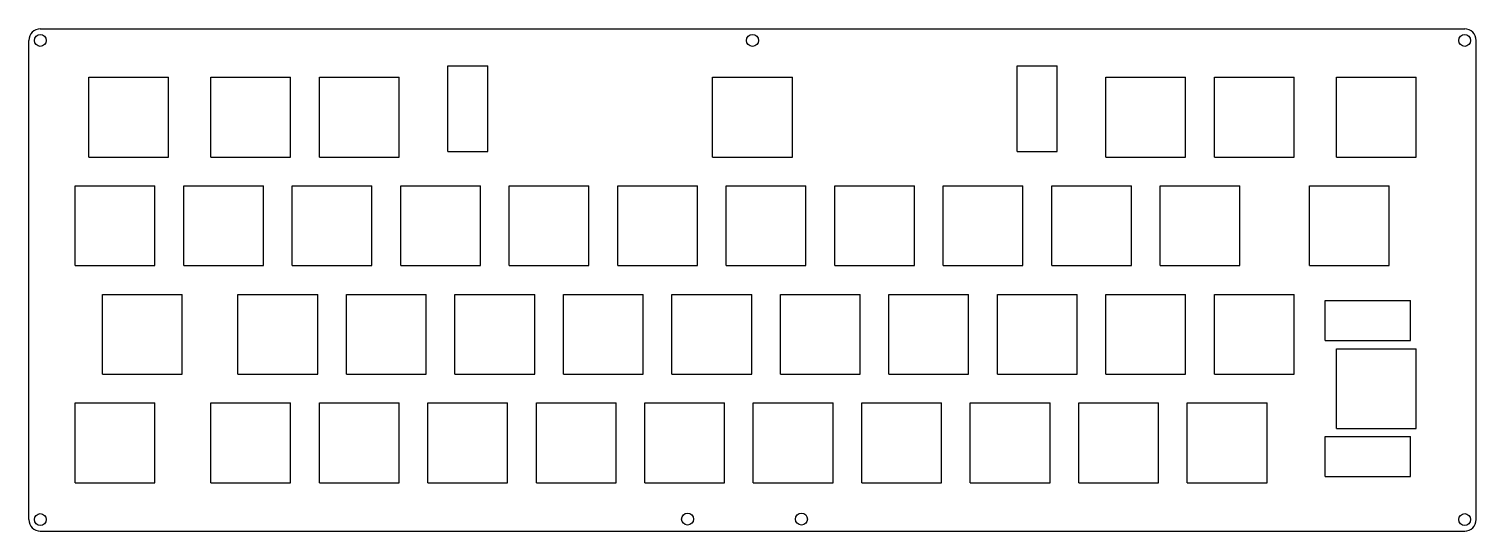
# Model space of a CAD drawing. Extents: x -127 to 127, y -44 to 44.
import ezdxf

# ---------------------------------------------------------------- set-up
doc = ezdxf.new("R2010")
doc.units = 0
doc.header["$MEASUREMENT"] = 0
doc.layers.add('VISIBLE', color=7, linetype='CONTINUOUS')

msp = doc.modelspace()

# ---------------------------------------------------------------- linework, layer by layer
at = {"layer": 'VISIBLE'}
for p, q in [((-125.05, 44.05), (125.05, 44.05)), ((-127.05, -42.05), (-127.05, 42.05)), ((127.05, -42.05), (127.05, 42.05)), ((-116.5375, 21.575), (-116.5375, 35.575)), ((-116.5375, 35.575), (-102.5375, 35.575)), ((-102.5375, 21.575), (-102.5375, 35.575)), ((-95.10625, 21.575), (-95.10625, 35.575)), ((-95.10625, 35.575), (-81.10625, 35.575)), ((-81.10625, 21.575), (-81.10625, 35.575)), ((-76.05625, 21.575), (-76.05625, 35.575)), ((-76.05625, 35.575), (-62.05625, 35.575)), ((-62.05625, 21.575), (-62.05625, 35.575)), ((-53.5, 22.575), (-53.5, 37.575)), ((-53.5, 37.575), (-46.5, 37.575)), ((-46.5, 22.575), (-46.5, 37.575)), ((-7, 21.575), (-7, 35.575)), ((-7, 35.575), (7, 35.575)), ((7, 21.575), (7, 35.575)), ((46.5, 22.575), (46.5, 37.575)), ((46.5, 37.575), (53.5, 37.575)), ((53.5, 22.575), (53.5, 37.575)), ((62.05625, 21.575), (62.05625, 35.575)), ((62.05625, 35.575), (76.05625, 35.575)), ((76.05625, 21.575), (76.05625, 35.575)), ((81.10625, 21.575), (81.10625, 35.575)), ((81.10625, 35.575), (95.10625, 35.575)), ((95.10625, 21.575), (95.10625, 35.575)), ((102.5375, 21.575), (102.5375, 35.575)), ((102.5375, 35.575), (116.5375, 35.575)), ((116.5375, 21.575), (116.5375, 35.575)), ((-116.5375, 21.575), (-102.5375, 21.575)), ((-95.10625, 21.575), (-81.10625, 21.575)), ((-76.05625, 21.575), (-62.05625, 21.575)), ((-53.5, 22.575), (-46.5, 22.575)), ((-7, 21.575), (7, 21.575)), ((46.5, 22.575), (53.5, 22.575)), ((62.05625, 21.575), (76.05625, 21.575)), ((81.10625, 21.575), (95.10625, 21.575)), ((102.5375, 21.575), (116.5375, 21.575)), ((-118.91875, 2.525), (-118.91875, 16.525)), ((-118.91875, 16.525), (-104.91875, 16.525)), ((-104.91875, 2.525), (-104.91875, 16.525)), ((-99.86875, 2.525), (-99.86875, 16.525)), ((-99.86875, 16.525), (-85.86875, 16.525)), ((-85.86875, 2.525), (-85.86875, 16.525)), ((-80.81875, 2.525), (-80.81875, 16.525)), ((-80.81875, 16.525), (-66.81875, 16.525)), ((-66.81875, 2.525), (-66.81875, 16.525)), ((-61.76875, 2.525), (-61.76875, 16.525)), ((-61.76875, 16.525), (-47.76875, 16.525)), ((-47.76875, 2.525), (-47.76875, 16.525)), ((-42.71875, 2.525), (-42.71875, 16.525)), ((-42.71875, 16.525), (-28.71875, 16.525)), ((-28.71875, 2.525), (-28.71875, 16.525)), ((-23.66875, 2.525), (-23.66875, 16.525)), ((-23.66875, 16.525), (-9.66875, 16.525)), ((-9.66875, 2.525), (-9.66875, 16.525)), ((-4.61875, 2.525), (-4.61875, 16.525)), ((-4.61875, 16.525), (9.38125, 16.525)), ((9.38125, 2.525), (9.38125, 16.525)), ((14.43125, 2.525), (14.43125, 16.525)), ((14.43125, 16.525), (28.43125, 16.525)), ((28.43125, 2.525), (28.43125, 16.525)), ((33.48125, 2.525), (33.48125, 16.525)), ((33.48125, 16.525), (47.48125, 16.525)), ((47.48125, 2.525), (47.48125, 16.525)), ((52.53125, 2.525), (52.53125, 16.525)), ((52.53125, 16.525), (66.53125, 16.525)), ((66.53125, 2.525), (66.53125, 16.525)), ((71.58125, 2.525), (71.58125, 16.525)), ((71.58125, 16.525), (85.58125, 16.525)), ((85.58125, 2.525), (85.58125, 16.525)), ((97.775, 2.525), (97.775, 16.525)), ((97.775, 16.525), (111.775, 16.525)), ((111.775, 2.525), (111.775, 16.525)), ((-118.91875, 2.525), (-104.91875, 2.525)), ((-99.86875, 2.525), (-85.86875, 2.525)), ((-80.81875, 2.525), (-66.81875, 2.525)), ((-61.76875, 2.525), (-47.76875, 2.525)), ((-42.71875, 2.525), (-28.71875, 2.525)), ((-23.66875, 2.525), (-9.66875, 2.525)), ((-4.61875, 2.525), (9.38125, 2.525)), ((14.43125, 2.525), (28.43125, 2.525)), ((33.48125, 2.525), (47.48125, 2.525)), ((52.53125, 2.525), (66.53125, 2.525)), ((71.58125, 2.525), (85.58125, 2.525)), ((97.775, 2.525), (111.775, 2.525)), ((-114.15625, -16.525), (-114.15625, -2.525)), ((-114.15625, -2.525), (-100.15625, -2.525)), ((-100.15625, -16.525), (-100.15625, -2.525)), ((-90.34375, -16.525), (-90.34375, -2.525)), ((-90.34375, -2.525), (-76.34375, -2.525)), ((-76.34375, -16.525), (-76.34375, -2.525)), ((-71.29375, -16.525), (-71.29375, -2.525)), ((-71.29375, -2.525), (-57.29375, -2.525)), ((-57.29375, -16.525), (-57.29375, -2.525)), ((-52.24375, -16.525), (-52.24375, -2.525)), ((-52.24375, -2.525), (-38.24375, -2.525)), ((-38.24375, -16.525), (-38.24375, -2.525)), ((-33.19375, -16.525), (-33.19375, -2.525)), ((-33.19375, -2.525), (-19.19375, -2.525)), ((-19.19375, -16.525), (-19.19375, -2.525)), ((-14.14375, -16.525), (-14.14375, -2.525)), ((-14.14375, -2.525), (-0.14375, -2.525)), ((-0.14375, -16.525), (-0.14375, -2.525)), ((4.90625, -16.525), (4.90625, -2.525)), ((4.90625, -2.525), (18.90625, -2.525)), ((18.90625, -16.525), (18.90625, -2.525)), ((23.95625, -16.525), (23.95625, -2.525)), ((23.95625, -2.525), (37.95625, -2.525)), ((37.95625, -16.525), (37.95625, -2.525)), ((43.00625, -16.525), (43.00625, -2.525)), ((43.00625, -2.525), (57.00625, -2.525)), ((57.00625, -16.525), (57.00625, -2.525)), ((62.05625, -16.525), (62.05625, -2.525)), ((62.05625, -2.525), (76.05625, -2.525)), ((76.05625, -16.525), (76.05625, -2.525)), ((81.10625, -16.525), (81.10625, -2.525)), ((81.10625, -2.525), (95.10625, -2.525)), ((95.10625, -16.525), (95.10625, -2.525)), ((100.5375, -10.612), (100.5375, -3.612)), ((100.5375, -3.612), (115.5375, -3.612)), ((115.5375, -10.612), (115.5375, -3.612)), ((100.5375, -10.612), (115.5375, -10.612)), ((102.5375, -26.05), (102.5375, -12.05)), ((102.5375, -12.05), (116.5375, -12.05)), ((116.5375, -26.05), (116.5375, -12.05)), ((-114.15625, -16.525), (-100.15625, -16.525)), ((-90.34375, -16.525), (-76.34375, -16.525)), ((-71.29375, -16.525), (-57.29375, -16.525)), ((-52.24375, -16.525), (-38.24375, -16.525)), ((-33.19375, -16.525), (-19.19375, -16.525)), ((-14.14375, -16.525), (-0.14375, -16.525)), ((4.90625, -16.525), (18.90625, -16.525)), ((23.95625, -16.525), (37.95625, -16.525)), ((43.00625, -16.525), (57.00625, -16.525)), ((62.05625, -16.525), (76.05625, -16.525)), ((81.10625, -16.525), (95.10625, -16.525)), ((-118.91875, -35.575), (-118.91875, -21.575)), ((-118.91875, -21.575), (-104.91875, -21.575)), ((-104.91875, -35.575), (-104.91875, -21.575)), ((-95.10625, -35.575), (-95.10625, -21.575)), ((-95.10625, -21.575), (-81.10625, -21.575)), ((-81.10625, -35.575), (-81.10625, -21.575)), ((-76.05625, -35.575), (-76.05625, -21.575)), ((-76.05625, -21.575), (-62.05625, -21.575)), ((-62.05625, -35.575), (-62.05625, -21.575)), ((-57.00625, -35.575), (-57.00625, -21.575)), ((-57.00625, -21.575), (-43.00625, -21.575)), ((-43.00625, -35.575), (-43.00625, -21.575)), ((-37.95625, -35.575), (-37.95625, -21.575)), ((-37.95625, -21.575), (-23.95625, -21.575)), ((-23.95625, -35.575), (-23.95625, -21.575)), ((-18.90625, -35.575), (-18.90625, -21.575)), ((-18.90625, -21.575), (-4.90625, -21.575)), ((-4.90625, -35.575), (-4.90625, -21.575)), ((0.14375, -35.575), (0.14375, -21.575)), ((0.14375, -21.575), (14.14375, -21.575)), ((14.14375, -35.575), (14.14375, -21.575)), ((19.19375, -35.575), (19.19375, -21.575)), ((19.19375, -21.575), (33.19375, -21.575)), ((33.19375, -35.575), (33.19375, -21.575)), ((38.24375, -35.575), (38.24375, -21.575)), ((38.24375, -21.575), (52.24375, -21.575)), ((52.24375, -35.575), (52.24375, -21.575)), ((57.29375, -35.575), (57.29375, -21.575)), ((57.29375, -21.575), (71.29375, -21.575)), ((71.29375, -35.575), (71.29375, -21.575)), ((76.34375, -35.575), (76.34375, -21.575)), ((76.34375, -21.575), (90.34375, -21.575)), ((90.34375, -35.575), (90.34375, -21.575)), ((100.5375, -34.488), (100.5375, -27.488)), ((100.5375, -27.488), (115.5375, -27.488)), ((102.5375, -26.05), (116.5375, -26.05)), ((115.5375, -34.488), (115.5375, -27.488)), ((100.5375, -34.488), (115.5375, -34.488)), ((-118.91875, -35.575), (-104.91875, -35.575)), ((-95.10625, -35.575), (-81.10625, -35.575)), ((-76.05625, -35.575), (-62.05625, -35.575)), ((-57.00625, -35.575), (-43.00625, -35.575)), ((-37.95625, -35.575), (-23.95625, -35.575)), ((-18.90625, -35.575), (-4.90625, -35.575)), ((0.14375, -35.575), (14.14375, -35.575)), ((19.19375, -35.575), (33.19375, -35.575)), ((38.24375, -35.575), (52.24375, -35.575)), ((57.29375, -35.575), (71.29375, -35.575)), ((76.34375, -35.575), (90.34375, -35.575)), ((-125.05, -44.05), (125.05, -44.05))]:
    msp.add_line(p, q, dxfattribs=at)
for centre in [(-125.05, 42.05), (0, 42.05), (125.05, 42.05), (-125.05, -42.05), (-11.4, -41.95), (8.6, -41.95), (125.05, -42.05)]:
    msp.add_circle(centre, 1.05, dxfattribs=at)
for centre, start, end in [((-125.05, 42.05), 90, 180), ((125.05, 42.05), 0, 90), ((-125.05, -42.05), 180, 270), ((125.05, -42.05), 270, 0)]:
    msp.add_arc(centre, 2, start, end, dxfattribs=at)

doc.saveas('drawing.dxf')
